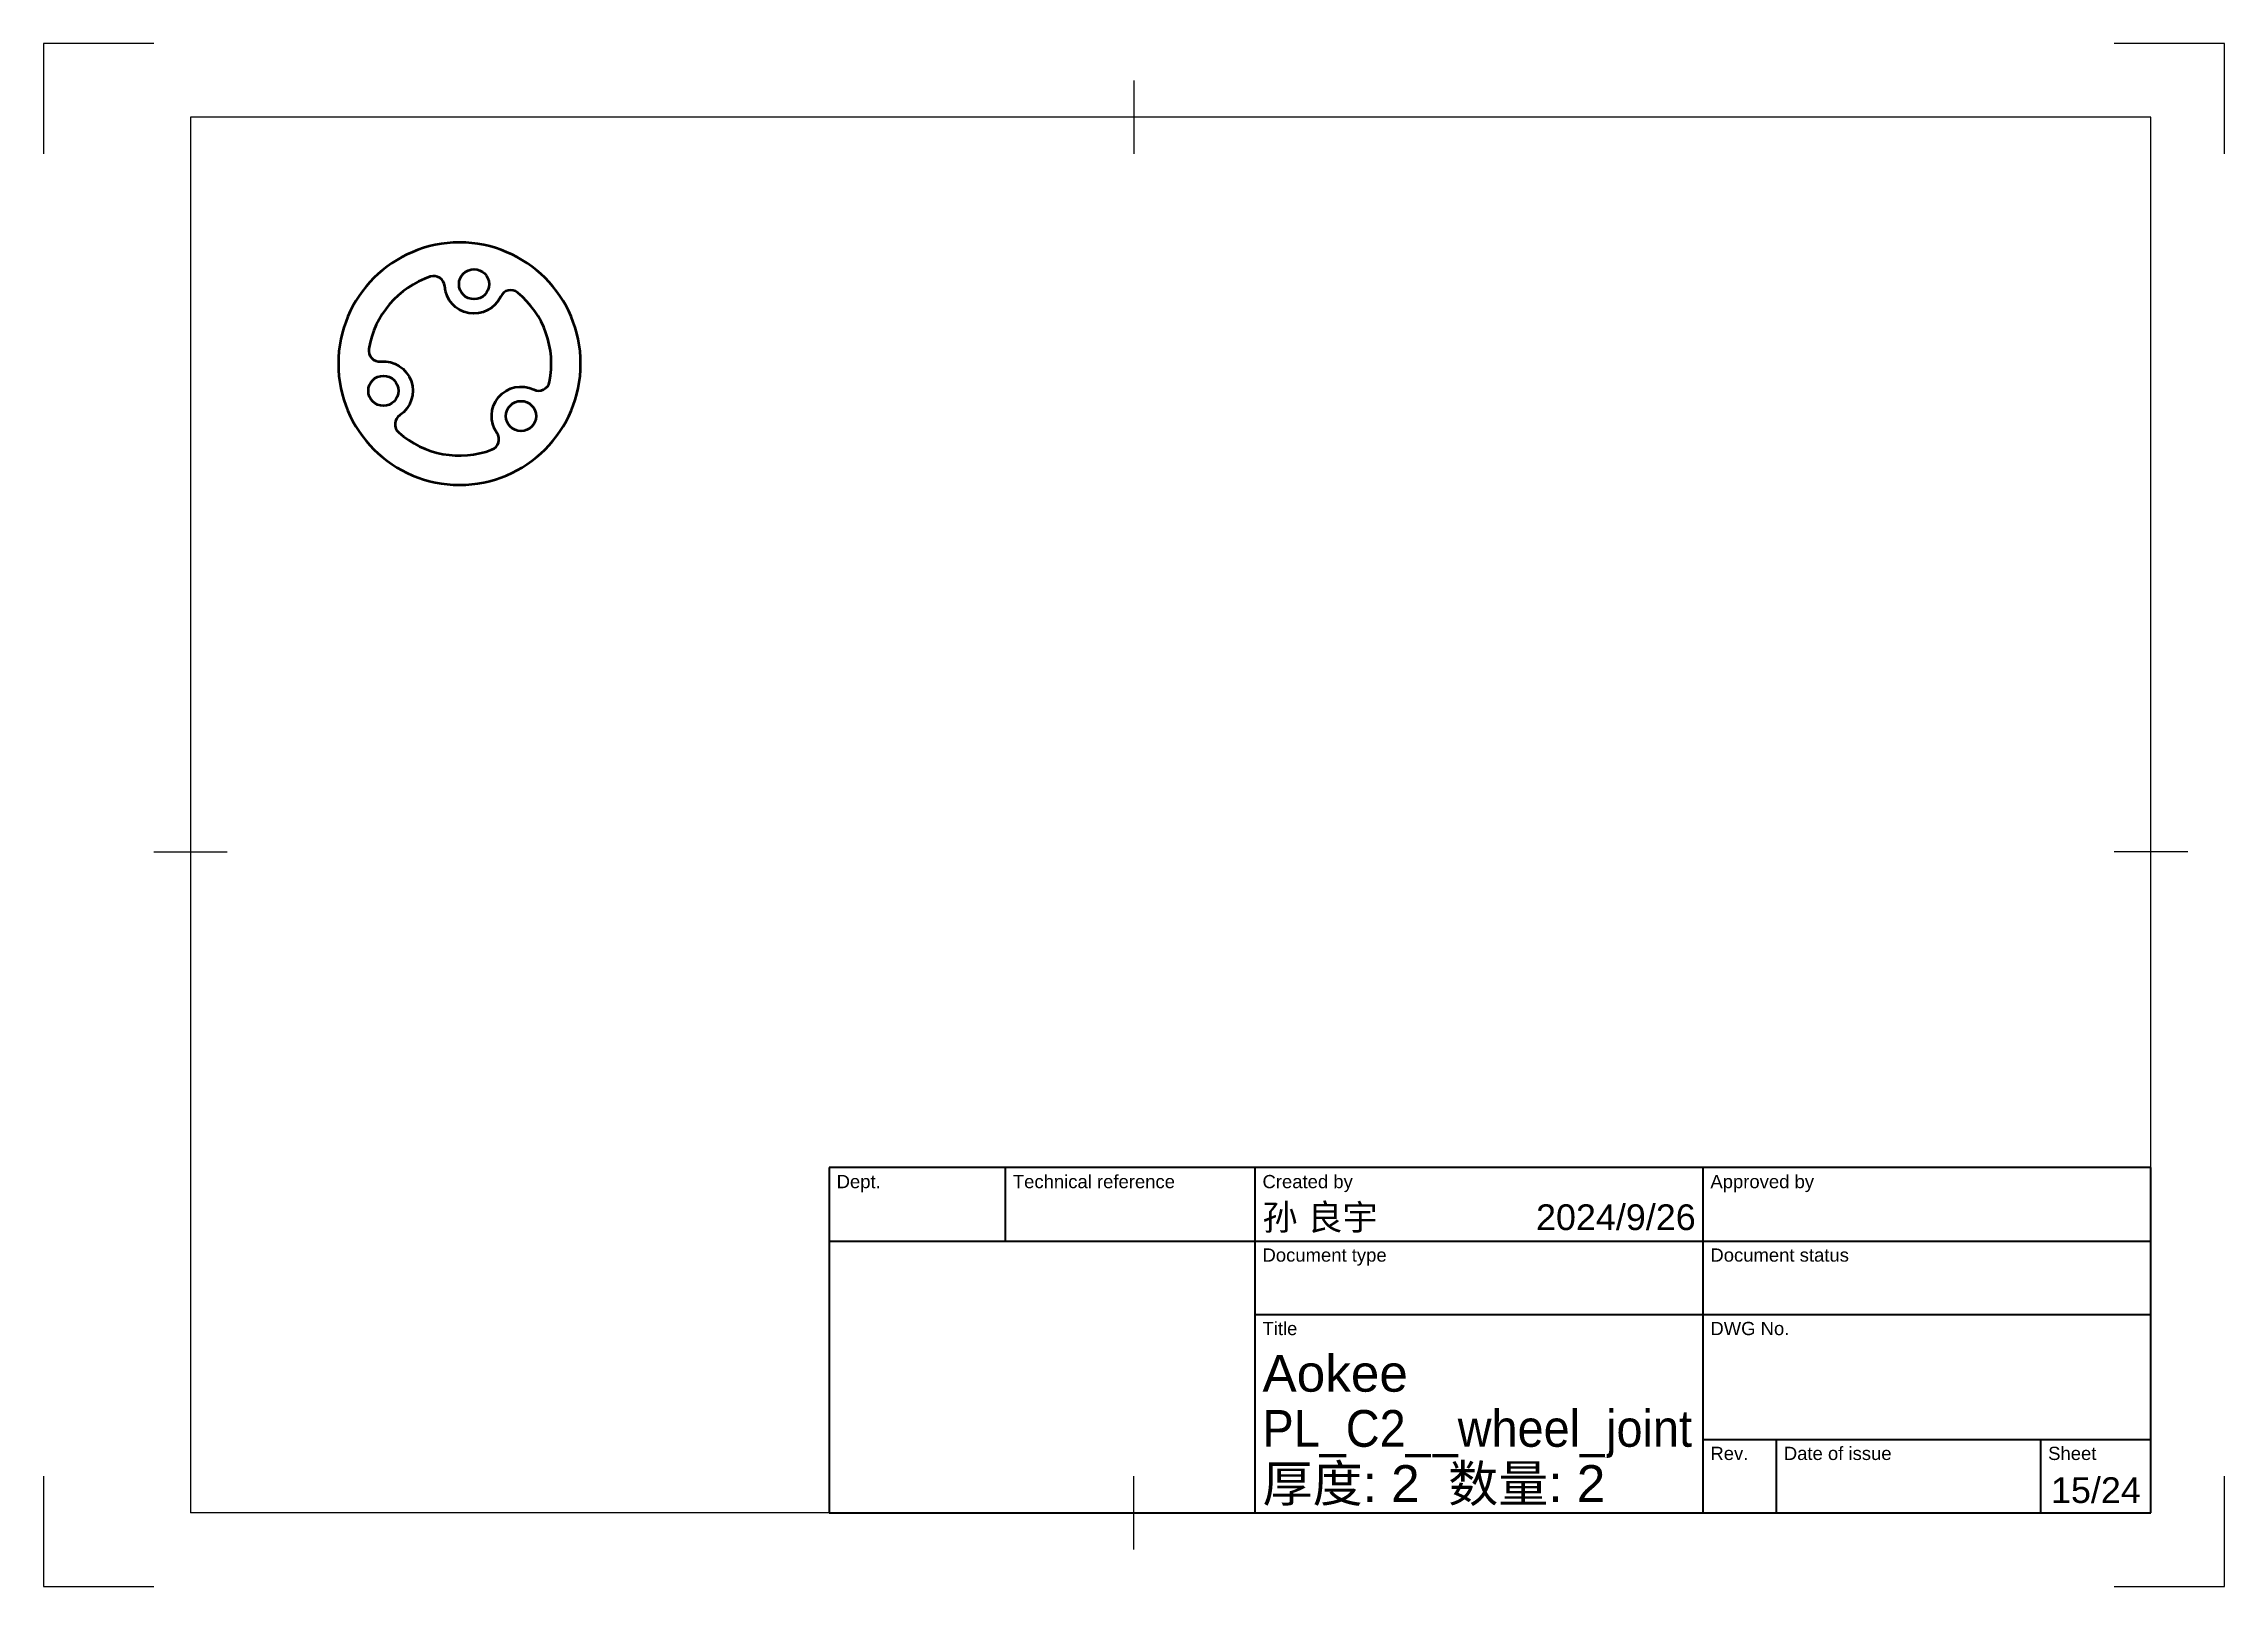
# Model space of a CAD drawing. Header units: millimetres. Extents: x 0 to 297, y 0 to 210.
import ezdxf
from ezdxf.enums import TextEntityAlignment as Align

# ---------------------------------------------------------------- set-up
doc = ezdxf.new("R2010")
doc.units = ezdxf.units.MM
doc.header["$LTSCALE"] = 0.75
for name, color, linetype, lineweight in [('BORDER', 7, 'Continuous', 25), ('TITLEBLOCK', 7, 'Continuous', 35), ('Visible', 7, 'Continuous', 50)]:
    doc.layers.add(name, color=color, linetype=linetype, lineweight=lineweight)
doc.styles.add('FusionTitle', font='arial.ttf')

# ---------------------------------------------------------------- blocks, each defined once
blk = doc.blocks.new('ISO_TITLEBLOCK')
at = {"layer": 'TITLEBLOCK'}
for p, q in [((0, 47), (-180, 47)), ((-180, 47), (-180, 0)), ((-156, 37), (-156, 47)), ((-122, 0), (-122, 47)), ((-61, 0), (-61, 47)), ((0, 0), (0, 47)), ((-180, 37), (0, 37)), ((-122, 27), (0, 27)), ((-61, 10), (0, 10)), ((-51, 0), (-51, 10)), ((-15, 0), (-15, 10)), ((-180, 0), (0, 0))]:
    blk.add_line(p, q, dxfattribs=at)
at = {"layer": 'TITLEBLOCK', "style": 'FusionTitle'}
for s, p in [('Dept.', (-179, 46)), ('Technical reference', (-155, 46)), ('Created by', (-121, 46)), ('Approved by', (-60, 46)), ('Document type', (-121, 36)), ('Document status', (-60, 36)), ('Title', (-121, 26)), ('DWG No.', (-60, 26)), ('Rev.', (-60, 9)), ('Date of issue', (-50, 9)), ('Sheet', (-14, 9))]:
    blk.add_text(s, height=1.8, dxfattribs=at).set_placement(p, align=Align.TOP_LEFT)
for tag, height, p in [('DEPT', 3.5, (-179, 42)), ('TECHNICAL_REFERENCE', 3.5, (-155, 42)), ('CREATED_BY', 3.5, (-121, 42)), ('APPROVED_BY', 3.5, (-60, 42)), ('DOCUMENT_TYPE', 3.5, (-121, 32)), ('DOCUMENT_STATUS', 3.5, (-60, 32)), ('TITLE_1', 5, (-121, 21.5)), ('TITLE_2', 5, (-121, 14)), ('TITLE_3', 5, (-121, 6.5)), ('DATE_OF_ISSUE', 3.5, (-50, 5))]:
    blk.add_attdef(tag, text='', height=height, dxfattribs=at).set_placement(p, align=Align.TOP_LEFT)
for tag, p in [('CREATED_DATE', (-62, 42)), ('APPROVED_DATE', (-0.99, 42))]:
    blk.add_attdef(tag, text='', height=3.5, dxfattribs=at).set_placement(p, align=Align.TOP_RIGHT)
for tag, height, p in [('DRAWING_NUMBER', 5, (-30.5, 19.75)), ('REV', 3.5, (-56, 4.85)), ('SHEET', 3.5, (-7.5, 4.85))]:
    blk.add_attdef(tag, text='', height=height, dxfattribs=at).set_placement(p, align=Align.TOP_CENTER)
blk = doc.blocks.new('ISO_A4(L)_SHEET')
at = {"layer": 'BORDER'}
for p, q in [((148.5, 205), (148.5, 195)), ((287, 200), (20, 200)), ((20, 200), (20, 10)), ((287, 10), (287, 200)), ((15, 100), (25, 100)), ((292, 100), (282, 100)), ((148.5, 5), (148.5, 15)), ((287, 10), (20, 10))]:
    blk.add_line(p, q, dxfattribs=at)
at = {"layer": 'Defpoints'}
for p, q in [((0, 210), (0, 195)), ((15, 210), (0, 210)), ((297, 210), (282, 210)), ((297, 195), (297, 210)), ((0, 15), (0, 0)), ((297, 0), (297, 15)), ((0, 0), (15, 0)), ((282, 0), (297, 0))]:
    blk.add_line(p, q, dxfattribs=at)

msp = doc.modelspace()

# ---------------------------------------------------------------- linework, layer by layer
at = {"layer": 'Visible', "extrusion": (-2e-16, 0, -1)}
msp.add_circle((-56.638581, 166.431354), 16.5, dxfattribs=at)
at = {"layer": 'Visible'}
for centre in [(58.623379, 177.250807), (46.276261, 162.740511), (65.016105, 159.302742)]:
    msp.add_circle(centre, 2.05, dxfattribs=at)
for centre, radius, start, end in [((56.638581, 166.431354), 12.5, 108.559862, 170.649813), ((53.137333, 176.859262), 1.5, 4.08235, 108.559862), ((63.613224, 174.93749), 1.5, 50.649813, 155.127326), ((56.638581, 166.431354), 12.5, 348.559862, 50.649813), ((45.78473, 168.218504), 1.5, 170.649813, 275.127326), ((67.420039, 164.24957), 1.5, 244.08235, 348.559862), ((49.358372, 158.18523), 1.5, 124.08235, 228.559862), ((56.638581, 166.431354), 12.5, 228.559862, 290.649813), ((60.51779, 156.138068), 1.5, 290.649813, 35.127326)]:
    msp.add_arc(centre, radius, start, end, dxfattribs=at)
at = {"layer": 'Visible', "extrusion": (-2e-16, 0, -1)}
for centre, start, end in [((-58.623379, 177.250807), 204.872674, 355.91765), ((-46.276261, 162.740511), 84.872674, 235.91765), ((-65.016105, 159.302742), 324.872674, 115.91765)]:
    msp.add_arc(centre, 4, start, end, dxfattribs=at)

# ---------------------------------------------------------------- block references
at = {"layer": 'BORDER'}
msp.add_blockref('ISO_A4(L)_SHEET', (0, 0), dxfattribs=at)
at = {"layer": 'TITLEBLOCK'}
ref = msp.add_blockref('ISO_TITLEBLOCK', (287, 10), dxfattribs=at)
ref.add_attrib('TITLE_3', '厚度: 2  数量: 2', dxfattribs={"height": 5, "style": 'FusionTitle'}).set_placement((166, 16.5), align=Align.TOP_LEFT)
ref.add_attrib('CREATED_DATE', '2024/9/26', dxfattribs={"height": 3.5, "style": 'FusionTitle'}).set_placement((225, 52), align=Align.TOP_RIGHT)
ref.add_attrib('SHEET', '15/24', dxfattribs={"height": 3.5, "style": 'FusionTitle'}).set_placement((279.5, 14.85), align=Align.TOP_CENTER)
ref.add_attrib('TITLE_2', 'PL_C2__wheel_joint ', dxfattribs={"height": 5, "style": 'FusionTitle', "width": 0.912979}).set_placement((166, 24), align=Align.TOP_LEFT)
ref.add_attrib('TITLE_1', 'Aokee', dxfattribs={"height": 5, "style": 'FusionTitle'}).set_placement((166, 31.5), align=Align.TOP_LEFT)
ref.add_attrib('CREATED_BY', '孙 良宇', dxfattribs={"height": 3.5, "style": 'FusionTitle'}).set_placement((166, 52), align=Align.TOP_LEFT)

doc.saveas('drawing.dxf')
